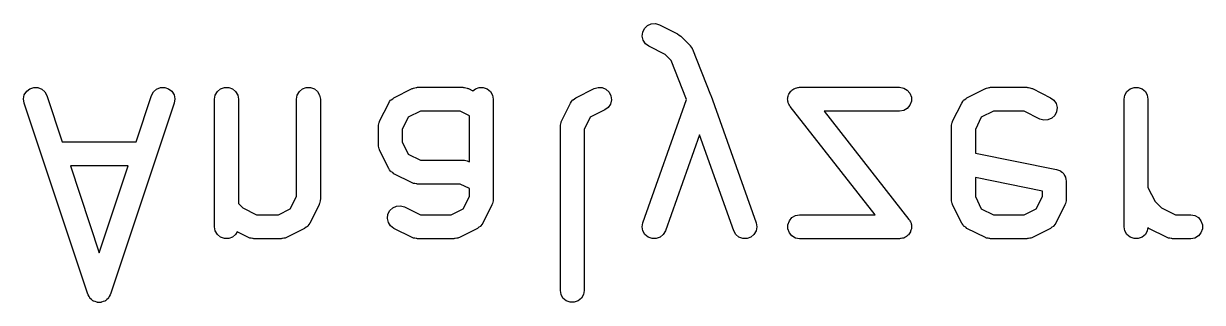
# Model space of a CAD drawing. Extents: x 91.3 to 189.8, y -113.5 to -60.4.
# Drawn here: x 175.531 to 180.468, y -98.888 to -97.722 of the extents above; entities that cross this region are included whole.
import ezdxf

# ---------------------------------------------------------------- set-up
doc = ezdxf.new("R2010")
doc.units = 0
doc.header["$MEASUREMENT"] = 0
doc.layers.add('BLACK', color=7, linetype='CONTINUOUS')

msp = doc.modelspace()

# ---------------------------------------------------------------- linework, layer by layer
at = {"layer": 'Black'}
for p, q in [((178.124, -97.7572), (178.131, -97.7416)), ((178.131, -97.7416), (178.144, -97.7297)), ((178.144, -97.7297), (178.16, -97.7228)), ((178.16, -97.7228), (178.177, -97.7218)), ((178.177, -97.7218), (178.194, -97.7267)), ((178.194, -97.7267), (178.27, -97.7648)), ((178.122, -97.7744), (178.124, -97.7572)), ((178.126, -97.7913), (178.122, -97.7744)), ((178.135, -97.8058), (178.126, -97.7913)), ((178.27, -97.7648), (178.276, -97.7696)), ((178.276, -97.7696), (178.283, -97.7742)), ((178.283, -97.7742), (178.321, -97.8123)), ((178.149, -97.8161), (178.135, -97.8058)), ((178.218, -97.8506), (178.149, -97.8161)), ((178.243, -97.8757), (178.218, -97.8506)), ((178.321, -97.8123), (178.322, -97.8134)), ((178.322, -97.8134), (178.323, -97.8143)), ((178.323, -97.8143), (178.327, -97.8205)), ((178.327, -97.8205), (178.331, -97.8265)), ((178.331, -97.8265), (178.331, -97.8278)), ((178.331, -97.8278), (178.332, -97.829)), ((178.332, -97.829), (178.408, -98.0195)), ((178.308, -98.0391), (178.243, -97.8757)), ((175.544, -98.0049), (175.557, -97.9941)), ((175.557, -97.9941), (175.574, -97.9886)), ((175.574, -97.9886), (175.591, -97.9891)), ((175.591, -97.9891), (175.607, -97.9955)), ((175.607, -97.9955), (175.62, -98.007)), ((176.075, -98.007), (176.088, -97.9955)), ((176.088, -97.9955), (176.104, -97.9891)), ((176.104, -97.9891), (176.122, -97.9886)), ((176.122, -97.9886), (176.138, -97.9941)), ((176.138, -97.9941), (176.152, -98.0049)), ((176.343, -98.006), (176.356, -97.9948)), ((176.356, -97.9948), (176.372, -97.9889)), ((176.372, -97.9889), (176.39, -97.9889)), ((176.39, -97.9889), (176.406, -97.9948)), ((176.406, -97.9948), (176.419, -98.006)), ((176.686, -98.006), (176.699, -97.9948)), ((176.699, -97.9948), (176.715, -97.9889)), ((176.715, -97.9889), (176.732, -97.9889)), ((176.732, -97.9889), (176.749, -97.9948)), ((176.749, -97.9948), (176.762, -98.006)), ((177.082, -98.0315), (177.159, -97.9934)), ((177.159, -97.9934), (177.161, -97.9926)), ((177.161, -97.9926), (177.164, -97.9911)), ((177.164, -97.9911), (177.17, -97.9901)), ((177.17, -97.9901), (177.175, -97.9884)), ((177.175, -97.9884), (177.178, -97.9886)), ((177.178, -97.9886), (177.181, -97.9881)), ((177.181, -97.9881), (177.371, -97.9881)), ((177.371, -97.9881), (177.374, -97.9886)), ((177.374, -97.9886), (177.377, -97.9884)), ((177.377, -97.9884), (177.383, -97.9901)), ((177.383, -97.9901), (177.389, -97.9911)), ((177.389, -97.9911), (177.391, -97.9926)), ((177.391, -97.9926), (177.394, -97.9934)), ((177.394, -97.9934), (177.413, -98.0029)), ((177.413, -98.0029), (177.423, -97.9948)), ((177.423, -97.9948), (177.439, -97.9889)), ((177.439, -97.9889), (177.456, -97.9889)), ((177.456, -97.9889), (177.473, -97.9948)), ((177.473, -97.9948), (177.486, -98.006)), ((177.844, -98.0315), (177.92, -97.9934)), ((177.92, -97.9934), (177.937, -97.9884)), ((177.937, -97.9884), (177.954, -97.9895)), ((177.954, -97.9895), (177.97, -97.9964)), ((177.97, -97.9964), (177.983, -98.0083)), ((178.749, -97.9998), (178.753, -97.9972)), ((178.753, -97.9972), (178.757, -97.994)), ((178.757, -97.994), (178.761, -97.9929)), ((178.761, -97.9929), (178.764, -97.9911)), ((178.764, -97.9911), (178.769, -97.9902)), ((178.769, -97.9902), (178.774, -97.9886)), ((178.774, -97.9886), (178.777, -97.9887)), ((178.777, -97.9887), (178.781, -97.9881)), ((178.781, -97.9881), (179.2, -97.9881)), ((179.2, -97.9881), (179.217, -97.9911)), ((179.217, -97.9911), (179.232, -97.9998)), ((179.482, -98.0315), (179.559, -97.9934)), ((179.559, -97.9934), (179.561, -97.9926)), ((179.561, -97.9926), (179.564, -97.9911)), ((179.564, -97.9911), (179.57, -97.9901)), ((179.57, -97.9901), (179.575, -97.9884)), ((179.575, -97.9884), (179.578, -97.9886)), ((179.578, -97.9886), (179.581, -97.9881)), ((179.581, -97.9881), (179.733, -97.9881)), ((179.733, -97.9881), (179.736, -97.9886)), ((179.736, -97.9886), (179.739, -97.9884)), ((179.739, -97.9884), (179.745, -97.9901)), ((179.745, -97.9901), (179.75, -97.9911)), ((179.75, -97.9911), (179.753, -97.9926)), ((179.753, -97.9926), (179.756, -97.9934)), ((179.756, -97.9934), (179.832, -98.0315)), ((180.152, -98.006), (180.165, -97.9948)), ((180.165, -97.9948), (180.182, -97.9889)), ((180.182, -97.9889), (180.199, -97.9889)), ((180.199, -97.9889), (180.215, -97.9948)), ((180.215, -97.9948), (180.229, -98.006)), ((175.531, -98.0367), (175.534, -98.0197)), ((175.534, -98.0539), (175.531, -98.0367)), ((175.534, -98.0197), (175.544, -98.0049)), ((175.62, -98.007), (175.628, -98.0223)), ((175.628, -98.0223), (175.693, -98.2167)), ((176.002, -98.2167), (176.067, -98.0223)), ((176.067, -98.0223), (176.075, -98.007)), ((176.152, -98.0049), (176.161, -98.0197)), ((176.161, -98.0197), (176.164, -98.0367)), ((176.164, -98.0367), (176.162, -98.0539)), ((176.331, -98.0381), (176.334, -98.021)), ((176.331, -98.5714), (176.331, -98.0381)), ((176.334, -98.021), (176.343, -98.006)), ((176.419, -98.006), (176.428, -98.021)), ((176.428, -98.021), (176.431, -98.0381)), ((176.431, -98.0381), (176.431, -98.4745)), ((176.674, -98.0381), (176.677, -98.021)), ((176.674, -98.4453), (176.674, -98.0381)), ((176.677, -98.021), (176.686, -98.006)), ((176.762, -98.006), (176.771, -98.021)), ((176.771, -98.021), (176.774, -98.0381)), ((176.774, -98.0381), (176.774, -98.4571)), ((177.06, -98.0538), (177.064, -98.0479)), ((177.064, -98.0479), (177.068, -98.0418)), ((177.068, -98.0418), (177.07, -98.041)), ((177.07, -98.0399), (177.077, -98.0358)), ((177.07, -98.041), (177.07, -98.0399)), ((177.077, -98.0358), (177.082, -98.0315)), ((177.486, -98.006), (177.495, -98.021)), ((177.495, -98.021), (177.498, -98.0381)), ((177.498, -98.0381), (177.498, -98.4571)), ((177.822, -98.0538), (177.826, -98.0479)), ((177.826, -98.0479), (177.83, -98.0418)), ((177.83, -98.0418), (177.831, -98.041)), ((177.831, -98.041), (177.832, -98.0399)), ((177.832, -98.0399), (177.838, -98.0358)), ((177.838, -98.0358), (177.844, -98.0315)), ((177.983, -98.0083), (177.991, -98.0238)), ((177.993, -98.0411), (177.989, -98.058)), ((177.991, -98.0238), (177.993, -98.0411)), ((178.124, -98.5546), (178.308, -98.0391)), ((178.408, -98.0195), (178.408, -98.0202)), ((178.408, -98.0202), (178.409, -98.0207)), ((178.409, -98.0207), (178.409, -98.021)), ((178.409, -98.021), (178.409, -98.0213)), ((178.409, -98.0213), (178.599, -98.5546)), ((178.731, -98.0365), (178.732, -98.033)), ((178.732, -98.0416), (178.731, -98.0365)), ((178.732, -98.0294), (178.733, -98.0246)), ((178.732, -98.033), (178.732, -98.0294)), ((178.732, -98.0468), (178.732, -98.0416)), ((178.733, -98.0501), (178.732, -98.0468)), ((178.733, -98.0246), (178.735, -98.0195)), ((178.735, -98.0195), (178.736, -98.0165)), ((178.736, -98.0165), (178.738, -98.0131)), ((178.738, -98.0131), (178.741, -98.0091)), ((178.741, -98.0091), (178.744, -98.0047)), ((178.744, -98.0047), (178.747, -98.0025)), ((178.747, -98.0025), (178.749, -97.9998)), ((179.232, -97.9998), (179.243, -98.0131)), ((179.243, -98.0131), (179.249, -98.0294)), ((179.249, -98.0468), (179.243, -98.0631)), ((179.249, -98.0294), (179.249, -98.0468)), ((179.46, -98.0538), (179.464, -98.0479)), ((179.464, -98.0479), (179.468, -98.0418)), ((179.468, -98.0418), (179.47, -98.041)), ((179.47, -98.0399), (179.477, -98.0358)), ((179.47, -98.041), (179.47, -98.0399)), ((179.477, -98.0358), (179.482, -98.0315)), ((179.832, -98.0315), (179.846, -98.0418)), ((179.846, -98.0418), (179.855, -98.0563)), ((180.14, -98.0381), (180.143, -98.021)), ((180.14, -98.5714), (180.14, -98.0381)), ((180.143, -98.021), (180.152, -98.006)), ((180.229, -98.006), (180.237, -98.021)), ((180.237, -98.021), (180.24, -98.0381)), ((180.24, -98.0381), (180.24, -98.4072)), ((175.8, -98.8539), (175.534, -98.0539)), ((176.162, -98.0539), (175.895, -98.8539)), ((177.022, -98.13), (177.06, -98.0538)), ((177.193, -98.0881), (177.142, -98.1135)), ((177.36, -98.0881), (177.193, -98.0881)), ((177.398, -98.1071), (177.36, -98.0881)), ((177.784, -98.13), (177.822, -98.0538)), ((177.965, -98.0828), (177.904, -98.1135)), ((177.979, -98.0725), (177.965, -98.0828)), ((177.989, -98.058), (177.979, -98.0725)), ((178.733, -98.0537), (178.733, -98.0501)), ((178.736, -98.0582), (178.733, -98.0537)), ((178.738, -98.0631), (178.736, -98.0582)), ((178.74, -98.0658), (178.738, -98.0631)), ((178.742, -98.069), (178.74, -98.0658)), ((179.097, -98.5214), (178.742, -98.069)), ((179.2, -98.0881), (178.884, -98.0881)), ((178.884, -98.0881), (179.239, -98.5405)), ((179.217, -98.0851), (179.2, -98.0881)), ((179.232, -98.0764), (179.217, -98.0851)), ((179.243, -98.0631), (179.232, -98.0764)), ((179.422, -98.13), (179.46, -98.0538)), ((179.593, -98.0881), (179.542, -98.1135)), ((179.722, -98.0881), (179.593, -98.0881)), ((179.787, -98.1209), (179.722, -98.0881)), ((179.857, -98.0904), (179.85, -98.106)), ((179.855, -98.0563), (179.859, -98.0732)), ((179.859, -98.0732), (179.857, -98.0904)), ((177.017, -98.1467), (177.019, -98.1411)), ((177.017, -98.1495), (177.017, -98.1467)), ((177.019, -98.1411), (177.02, -98.1353)), ((177.02, -98.1353), (177.021, -98.1328)), ((177.021, -98.1328), (177.022, -98.13)), ((177.142, -98.1135), (177.117, -98.1642)), ((177.398, -98.3001), (177.398, -98.1071)), ((177.779, -98.1467), (177.781, -98.1411)), ((177.779, -98.1495), (177.779, -98.1467)), ((177.781, -98.1411), (177.782, -98.1353)), ((177.782, -98.1353), (177.783, -98.1328)), ((177.783, -98.1328), (177.784, -98.13)), ((177.904, -98.1135), (177.879, -98.1642)), ((179.417, -98.1467), (179.419, -98.1411)), ((179.417, -98.1495), (179.417, -98.1467)), ((179.419, -98.1411), (179.42, -98.1353)), ((179.42, -98.1353), (179.421, -98.1328)), ((179.421, -98.1328), (179.422, -98.13)), ((179.542, -98.1135), (179.517, -98.1642)), ((179.804, -98.1259), (179.787, -98.1209)), ((179.821, -98.1248), (179.804, -98.1259)), ((179.837, -98.1179), (179.821, -98.1248)), ((179.85, -98.106), (179.837, -98.1179)), ((177.017, -98.1524), (177.017, -98.1495)), ((177.017, -98.2286), (177.017, -98.1524)), ((177.117, -98.1642), (177.117, -98.2168)), ((177.779, -98.1524), (177.779, -98.1495)), ((177.779, -98.8381), (177.779, -98.1524)), ((177.879, -98.1642), (177.879, -98.8381)), ((178.362, -98.1868), (178.219, -98.5882)), ((178.505, -98.5882), (178.362, -98.1868)), ((179.417, -98.1524), (179.417, -98.1495)), ((179.417, -98.4571), (179.417, -98.1524)), ((179.517, -98.1642), (179.517, -98.2638)), ((175.693, -98.2167), (176.002, -98.2167)), ((177.017, -98.2314), (177.017, -98.2286)), ((177.017, -98.2343), (177.017, -98.2314)), ((177.019, -98.2399), (177.017, -98.2343)), ((177.02, -98.2457), (177.019, -98.2399)), ((177.021, -98.2482), (177.02, -98.2457)), ((177.117, -98.2168), (177.142, -98.2675)), ((177.022, -98.2509), (177.021, -98.2482)), ((177.06, -98.3271), (177.022, -98.2509)), ((177.142, -98.2675), (177.193, -98.2929)), ((177.193, -98.2929), (177.371, -98.2929)), ((177.371, -98.2929), (177.374, -98.2934)), ((177.374, -98.2934), (177.377, -98.2932)), ((177.377, -98.2932), (177.383, -98.2949)), ((177.383, -98.2949), (177.389, -98.2959)), ((179.517, -98.2638), (179.857, -98.3319)), ((175.727, -98.3167), (175.848, -98.68)), ((175.969, -98.3167), (175.727, -98.3167)), ((175.848, -98.68), (175.969, -98.3167)), ((177.064, -98.333), (177.06, -98.3271)), ((177.068, -98.3391), (177.064, -98.333)), ((177.07, -98.34), (177.068, -98.3391)), ((177.07, -98.3411), (177.07, -98.34)), ((177.077, -98.3451), (177.07, -98.3411)), ((177.389, -98.2959), (177.391, -98.2973)), ((177.391, -98.2973), (177.394, -98.2981)), ((177.394, -98.2981), (177.398, -98.3001)), ((179.857, -98.3319), (179.865, -98.3349)), ((179.865, -98.3349), (179.873, -98.3377)), ((179.873, -98.3377), (179.873, -98.338)), ((179.873, -98.338), (179.874, -98.3382)), ((179.874, -98.3382), (179.88, -98.3436)), ((179.88, -98.3436), (179.886, -98.3488)), ((177.082, -98.3495), (177.077, -98.3451)), ((177.159, -98.3876), (177.082, -98.3495)), ((177.161, -98.3884), (177.159, -98.3876)), ((177.164, -98.3898), (177.161, -98.3884)), ((177.17, -98.3909), (177.164, -98.3898)), ((177.175, -98.3925), (177.17, -98.3909)), ((177.178, -98.3924), (177.175, -98.3925)), ((177.181, -98.3929), (177.178, -98.3924)), ((177.36, -98.3929), (177.181, -98.3929)), ((177.398, -98.4119), (177.36, -98.3929)), ((179.798, -98.4219), (179.517, -98.3658)), ((179.517, -98.3658), (179.517, -98.4453)), ((179.886, -98.3488), (179.886, -98.3493)), ((179.886, -98.3493), (179.887, -98.3497)), ((179.887, -98.3497), (179.891, -98.3568)), ((179.891, -98.3568), (179.895, -98.3639)), ((179.895, -98.3639), (179.895, -98.3644)), ((179.895, -98.3644), (179.895, -98.3649)), ((179.895, -98.3649), (179.896, -98.3729)), ((179.896, -98.3729), (179.898, -98.381)), ((179.898, -98.381), (179.898, -98.4571)), ((177.398, -98.4453), (177.398, -98.4119)), ((179.798, -98.4453), (179.798, -98.4219)), ((180.24, -98.4072), (180.27, -98.4656)), ((176.431, -98.4745), (176.449, -98.4922)), ((176.449, -98.4922), (176.507, -98.5214)), ((176.648, -98.4961), (176.674, -98.4453)), ((176.769, -98.4795), (176.73, -98.5557)), ((176.771, -98.4742), (176.769, -98.4767)), ((176.769, -98.4767), (176.769, -98.4795)), ((176.772, -98.4685), (176.771, -98.4742)), ((176.773, -98.4629), (176.772, -98.4685)), ((176.774, -98.4571), (176.773, -98.46)), ((176.773, -98.46), (176.773, -98.4629)), ((177.065, -98.5035), (177.077, -98.4916)), ((177.077, -98.4916), (177.093, -98.4847)), ((177.093, -98.4847), (177.11, -98.4837)), ((177.11, -98.4837), (177.127, -98.4886)), ((177.127, -98.4886), (177.193, -98.5214)), ((177.372, -98.4961), (177.398, -98.4453)), ((177.492, -98.4795), (177.454, -98.5557)), ((177.493, -98.4767), (177.492, -98.4795)), ((177.495, -98.4742), (177.493, -98.4767)), ((177.496, -98.4685), (177.495, -98.4742)), ((177.497, -98.4629), (177.496, -98.4685)), ((177.498, -98.4571), (177.497, -98.46)), ((177.497, -98.46), (177.497, -98.4629)), ((179.417, -98.46), (179.417, -98.4571)), ((179.417, -98.4629), (179.417, -98.46)), ((179.419, -98.4685), (179.417, -98.4629)), ((179.42, -98.4742), (179.419, -98.4685)), ((179.421, -98.4767), (179.42, -98.4742)), ((179.422, -98.4795), (179.421, -98.4767)), ((179.46, -98.5557), (179.422, -98.4795)), ((179.517, -98.4453), (179.542, -98.4961)), ((179.772, -98.4961), (179.798, -98.4453)), ((179.892, -98.4795), (179.854, -98.5557)), ((179.893, -98.4767), (179.892, -98.4795)), ((179.895, -98.4742), (179.893, -98.4767)), ((179.896, -98.4685), (179.895, -98.4742)), ((179.897, -98.4629), (179.896, -98.4685)), ((179.898, -98.4571), (179.897, -98.46)), ((179.897, -98.46), (179.897, -98.4629)), ((180.27, -98.4656), (180.296, -98.4922)), ((180.296, -98.4922), (180.355, -98.5214)), ((176.507, -98.5214), (176.598, -98.5214)), ((176.598, -98.5214), (176.648, -98.4961)), ((177.055, -98.5363), (177.057, -98.5191)), ((177.059, -98.5532), (177.055, -98.5363)), ((177.057, -98.5191), (177.065, -98.5035)), ((177.193, -98.5214), (177.322, -98.5214)), ((177.322, -98.5214), (177.372, -98.4961)), ((178.738, -98.5464), (178.749, -98.5331)), ((178.749, -98.5331), (178.764, -98.5244)), ((178.764, -98.5244), (178.781, -98.5214)), ((178.781, -98.5214), (179.097, -98.5214)), ((179.239, -98.5405), (179.241, -98.5437)), ((179.542, -98.4961), (179.593, -98.5214)), ((179.593, -98.5214), (179.722, -98.5214)), ((179.722, -98.5214), (179.772, -98.4961)), ((180.355, -98.5214), (180.419, -98.5214)), ((180.419, -98.5214), (180.436, -98.5244)), ((180.436, -98.5244), (180.451, -98.5331)), ((180.451, -98.5331), (180.462, -98.5464)), ((176.334, -98.5885), (176.331, -98.5714)), ((176.343, -98.6036), (176.334, -98.5885)), ((176.708, -98.5781), (176.632, -98.6161)), ((176.714, -98.5737), (176.708, -98.5781)), ((176.72, -98.5696), (176.714, -98.5737)), ((176.721, -98.5685), (176.72, -98.5696)), ((176.722, -98.5677), (176.721, -98.5685)), ((176.726, -98.5616), (176.722, -98.5677)), ((176.73, -98.5557), (176.726, -98.5616)), ((177.068, -98.5677), (177.059, -98.5532)), ((177.082, -98.5781), (177.068, -98.5677)), ((177.159, -98.6161), (177.082, -98.5781)), ((177.432, -98.5781), (177.356, -98.6161)), ((177.438, -98.5737), (177.432, -98.5781)), ((177.444, -98.5696), (177.438, -98.5737)), ((177.445, -98.5685), (177.444, -98.5696)), ((177.446, -98.5677), (177.445, -98.5685)), ((177.45, -98.5616), (177.446, -98.5677)), ((177.454, -98.5557), (177.45, -98.5616)), ((178.121, -98.5717), (178.124, -98.5546)), ((178.125, -98.5888), (178.121, -98.5717)), ((178.133, -98.6038), (178.125, -98.5888)), ((178.219, -98.5882), (178.21, -98.6033)), ((178.514, -98.6033), (178.505, -98.5882)), ((178.599, -98.5888), (178.59, -98.6038)), ((178.599, -98.5546), (178.602, -98.5717)), ((178.602, -98.5717), (178.599, -98.5888)), ((178.732, -98.5627), (178.738, -98.5464)), ((178.732, -98.5801), (178.732, -98.5627)), ((178.738, -98.5964), (178.732, -98.5801)), ((179.241, -98.5437), (179.243, -98.5464)), ((179.243, -98.5464), (179.245, -98.5513)), ((179.245, -98.5513), (179.248, -98.5558)), ((179.246, -98.59), (179.245, -98.5931)), ((179.247, -98.585), (179.246, -98.59)), ((179.249, -98.5801), (179.247, -98.585)), ((179.248, -98.5558), (179.248, -98.5594)), ((179.248, -98.5594), (179.249, -98.5627)), ((179.249, -98.5627), (179.249, -98.5679)), ((179.249, -98.5679), (179.25, -98.573)), ((179.25, -98.573), (179.249, -98.5765)), ((179.249, -98.5765), (179.249, -98.5801)), ((179.464, -98.5616), (179.46, -98.5557)), ((179.468, -98.5677), (179.464, -98.5616)), ((179.47, -98.5685), (179.468, -98.5677)), ((179.47, -98.5696), (179.47, -98.5685)), ((179.477, -98.5737), (179.47, -98.5696)), ((179.482, -98.5781), (179.477, -98.5737)), ((179.559, -98.6161), (179.482, -98.5781)), ((179.832, -98.5781), (179.756, -98.6161)), ((179.838, -98.5737), (179.832, -98.5781)), ((179.844, -98.5696), (179.838, -98.5737)), ((179.845, -98.5685), (179.844, -98.5696)), ((179.846, -98.5677), (179.845, -98.5685)), ((179.85, -98.5616), (179.846, -98.5677)), ((179.854, -98.5557), (179.85, -98.5616)), ((180.143, -98.5885), (180.14, -98.5714)), ((180.152, -98.6036), (180.143, -98.5885)), ((180.237, -98.5885), (180.229, -98.6036)), ((180.24, -98.5748), (180.237, -98.5885)), ((180.244, -98.5781), (180.24, -98.5748)), ((180.32, -98.6161), (180.244, -98.5781)), ((180.462, -98.5464), (180.468, -98.5627)), ((180.468, -98.5801), (180.462, -98.5964)), ((180.468, -98.5627), (180.468, -98.5801)), ((176.356, -98.6147), (176.343, -98.6036)), ((176.372, -98.6207), (176.356, -98.6147)), ((176.39, -98.6207), (176.372, -98.6207)), ((176.406, -98.6147), (176.39, -98.6207)), ((176.419, -98.6036), (176.406, -98.6147)), ((176.426, -98.5925), (176.419, -98.6036)), ((176.473, -98.6161), (176.426, -98.5925)), ((176.476, -98.617), (176.473, -98.6161)), ((176.478, -98.6184), (176.476, -98.617)), ((176.484, -98.6194), (176.478, -98.6184)), ((176.49, -98.6211), (176.484, -98.6194)), ((176.492, -98.6209), (176.49, -98.6211)), ((176.495, -98.6214), (176.492, -98.6209)), ((176.61, -98.6214), (176.495, -98.6214)), ((176.612, -98.6209), (176.61, -98.6214)), ((176.615, -98.6211), (176.612, -98.6209)), ((176.621, -98.6194), (176.615, -98.6211)), ((176.627, -98.6184), (176.621, -98.6194)), ((176.629, -98.617), (176.627, -98.6184)), ((176.632, -98.6161), (176.629, -98.617)), ((177.161, -98.617), (177.159, -98.6161)), ((177.164, -98.6184), (177.161, -98.617)), ((177.17, -98.6194), (177.164, -98.6184)), ((177.175, -98.6211), (177.17, -98.6194)), ((177.178, -98.6209), (177.175, -98.6211)), ((177.181, -98.6214), (177.178, -98.6209)), ((177.333, -98.6214), (177.181, -98.6214)), ((177.336, -98.6209), (177.333, -98.6214)), ((177.339, -98.6211), (177.336, -98.6209)), ((177.345, -98.6194), (177.339, -98.6211)), ((177.35, -98.6184), (177.345, -98.6194)), ((177.353, -98.617), (177.35, -98.6184)), ((177.356, -98.6161), (177.353, -98.617)), ((178.147, -98.6149), (178.133, -98.6038)), ((178.163, -98.6207), (178.147, -98.6149)), ((178.18, -98.6206), (178.163, -98.6207)), ((178.197, -98.6146), (178.18, -98.6206)), ((178.21, -98.6033), (178.197, -98.6146)), ((178.527, -98.6146), (178.514, -98.6033)), ((178.543, -98.6206), (178.527, -98.6146)), ((178.561, -98.6207), (178.543, -98.6206)), ((178.577, -98.6149), (178.561, -98.6207)), ((178.59, -98.6038), (178.577, -98.6149)), ((178.749, -98.6097), (178.738, -98.5964)), ((178.764, -98.6184), (178.749, -98.6097)), ((178.781, -98.6214), (178.764, -98.6184)), ((179.2, -98.6214), (178.781, -98.6214)), ((179.204, -98.6208), (179.2, -98.6214)), ((179.207, -98.6209), (179.204, -98.6208)), ((179.212, -98.6193), (179.207, -98.6209)), ((179.217, -98.6184), (179.212, -98.6193)), ((179.22, -98.6166), (179.217, -98.6184)), ((179.224, -98.6155), (179.22, -98.6166)), ((179.228, -98.6123), (179.224, -98.6155)), ((179.232, -98.6097), (179.228, -98.6123)), ((179.234, -98.607), (179.232, -98.6097)), ((179.237, -98.6048), (179.234, -98.607)), ((179.24, -98.6004), (179.237, -98.6048)), ((179.243, -98.5964), (179.24, -98.6004)), ((179.245, -98.5931), (179.243, -98.5964)), ((179.561, -98.617), (179.559, -98.6161)), ((179.564, -98.6184), (179.561, -98.617)), ((179.57, -98.6194), (179.564, -98.6184)), ((179.575, -98.6211), (179.57, -98.6194)), ((179.578, -98.6209), (179.575, -98.6211)), ((179.581, -98.6214), (179.578, -98.6209)), ((179.733, -98.6214), (179.581, -98.6214)), ((179.736, -98.6209), (179.733, -98.6214)), ((179.739, -98.6211), (179.736, -98.6209)), ((179.745, -98.6194), (179.739, -98.6211)), ((179.75, -98.6184), (179.745, -98.6194)), ((179.753, -98.617), (179.75, -98.6184)), ((179.756, -98.6161), (179.753, -98.617)), ((180.165, -98.6147), (180.152, -98.6036)), ((180.182, -98.6207), (180.165, -98.6147)), ((180.199, -98.6207), (180.182, -98.6207)), ((180.215, -98.6147), (180.199, -98.6207)), ((180.229, -98.6036), (180.215, -98.6147)), ((180.323, -98.617), (180.32, -98.6161)), ((180.326, -98.6184), (180.323, -98.617)), ((180.332, -98.6194), (180.326, -98.6184)), ((180.337, -98.6211), (180.332, -98.6194)), ((180.34, -98.6209), (180.337, -98.6211)), ((180.343, -98.6214), (180.34, -98.6209)), ((180.419, -98.6214), (180.343, -98.6214)), ((180.436, -98.6184), (180.419, -98.6214)), ((180.451, -98.6097), (180.436, -98.6184)), ((180.462, -98.5964), (180.451, -98.6097)), ((177.782, -98.8552), (177.779, -98.8381)), ((177.879, -98.8381), (177.876, -98.8552)), ((175.801, -98.8551), (175.8, -98.8539)), ((175.801, -98.8565), (175.801, -98.8551)), ((175.805, -98.8627), (175.801, -98.8565)), ((175.808, -98.8692), (175.805, -98.8627)), ((175.809, -98.8701), (175.808, -98.8692)), ((175.81, -98.8713), (175.809, -98.8701)), ((175.816, -98.8758), (175.81, -98.8713)), ((175.821, -98.8807), (175.816, -98.8758)), ((175.823, -98.8812), (175.821, -98.8807)), ((175.824, -98.8821), (175.823, -98.8812)), ((175.831, -98.8844), (175.824, -98.8821)), ((175.838, -98.8871), (175.831, -98.8844)), ((175.839, -98.8871), (175.838, -98.8871)), ((175.84, -98.8876), (175.839, -98.8871)), ((175.848, -98.8874), (175.84, -98.8876)), ((175.855, -98.8876), (175.848, -98.8874)), ((175.856, -98.8871), (175.855, -98.8876)), ((175.858, -98.8871), (175.856, -98.8871)), ((175.864, -98.8844), (175.858, -98.8871)), ((175.871, -98.8821), (175.864, -98.8844)), ((175.873, -98.8812), (175.871, -98.8821)), ((175.874, -98.8807), (175.873, -98.8812)), ((175.879, -98.8758), (175.874, -98.8807)), ((175.885, -98.8713), (175.879, -98.8758)), ((175.886, -98.8701), (175.885, -98.8713)), ((175.887, -98.8692), (175.886, -98.8701)), ((175.89, -98.8627), (175.887, -98.8692)), ((175.894, -98.8565), (175.89, -98.8627)), ((175.895, -98.8539), (175.894, -98.8551)), ((175.894, -98.8551), (175.894, -98.8565)), ((177.79, -98.8702), (177.782, -98.8552)), ((177.804, -98.8814), (177.79, -98.8702)), ((177.82, -98.8873), (177.804, -98.8814)), ((177.837, -98.8873), (177.82, -98.8873)), ((177.854, -98.8814), (177.837, -98.8873)), ((177.867, -98.8702), (177.854, -98.8814)), ((177.876, -98.8552), (177.867, -98.8702))]:
    msp.add_line(p, q, dxfattribs=at)

doc.saveas('drawing.dxf')
